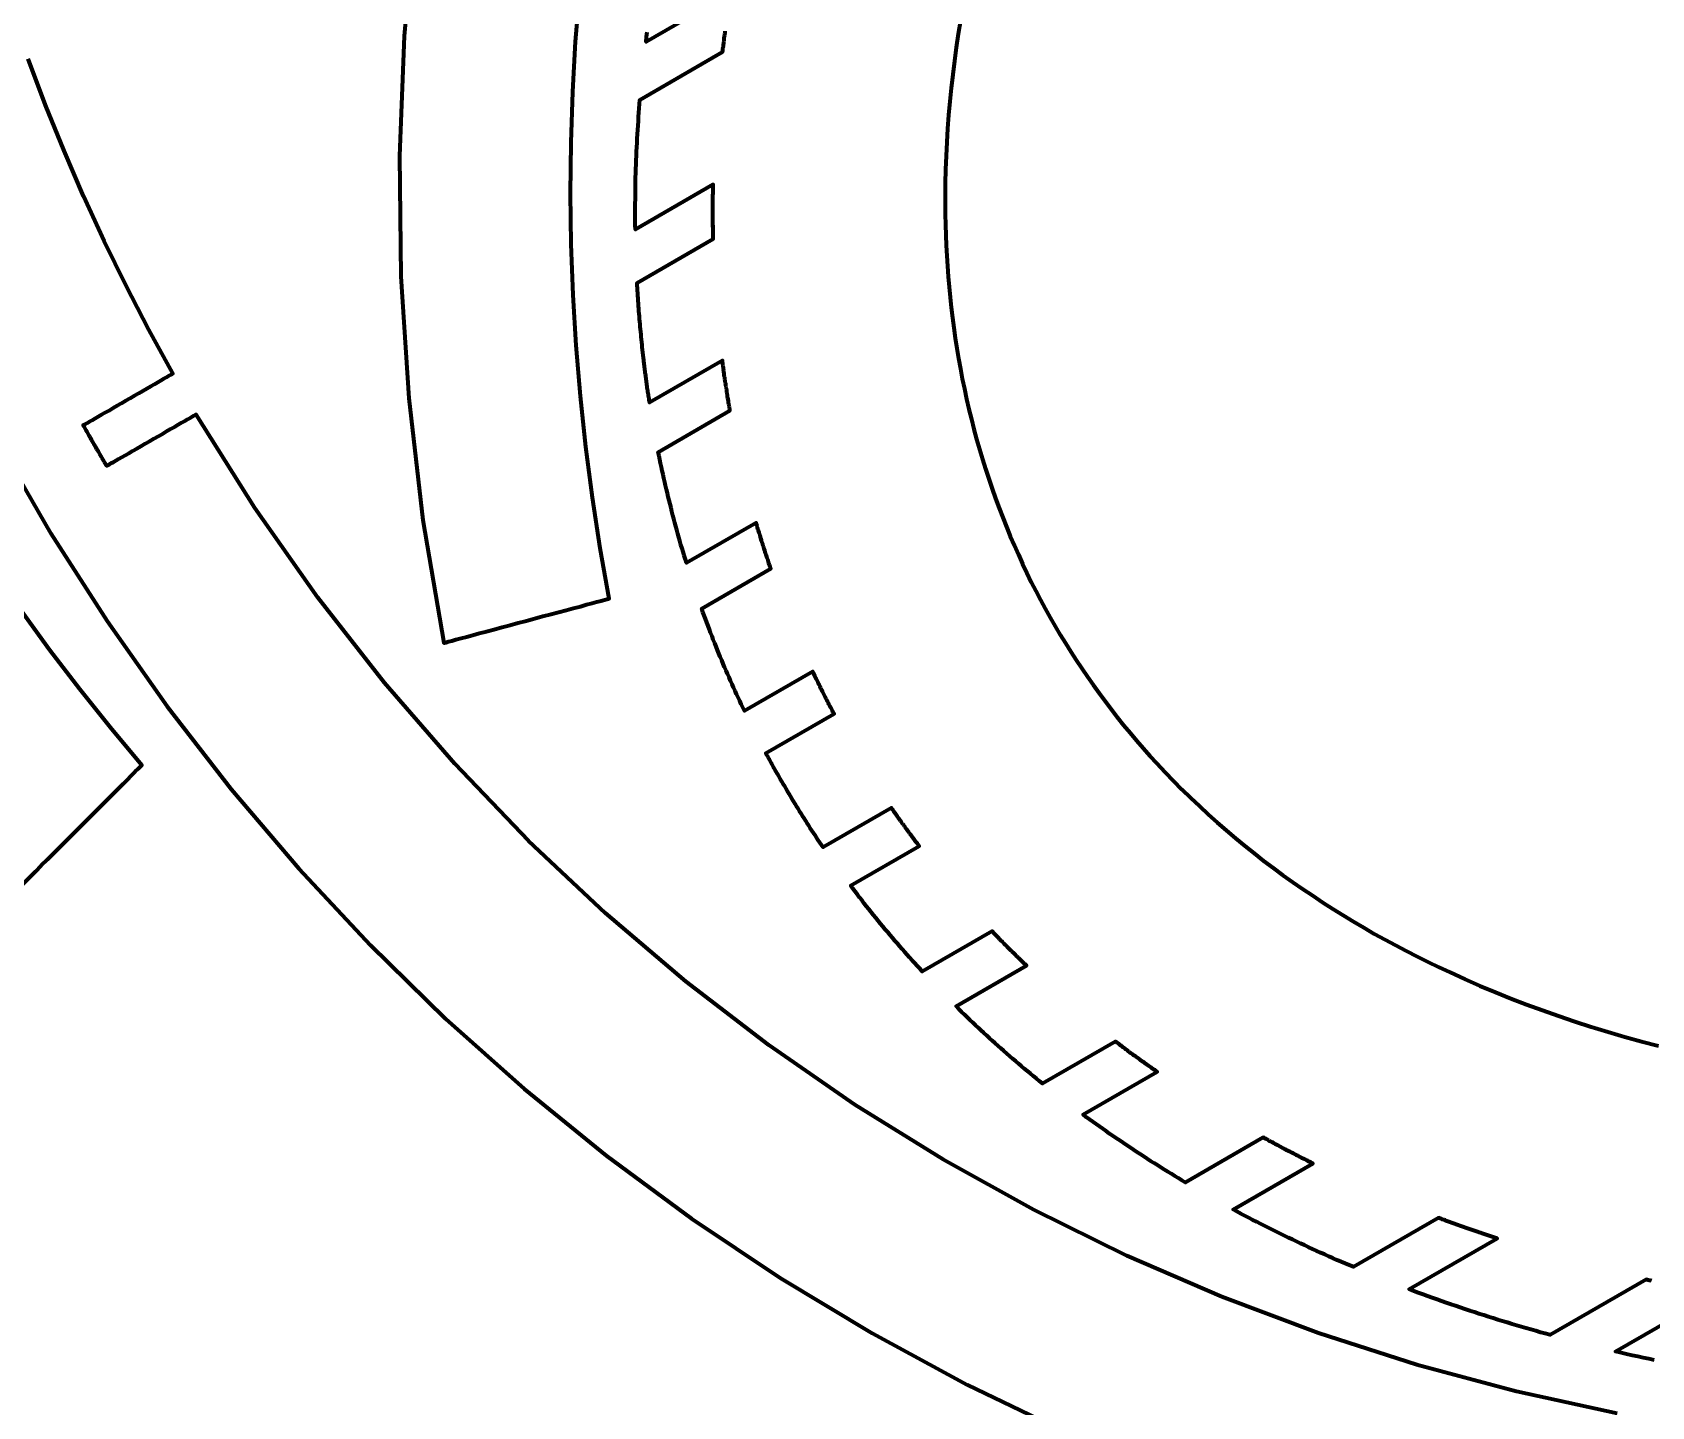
# Model space of a CAD drawing. Header units: millimetres. Extents: x 104 to 776, y 17 to 563.
# Drawn here: x 462.7 to 565.7, y 282.6 to 370 of the extents above; entities that cross this region are included whole.
import ezdxf

# ---------------------------------------------------------------- set-up
doc = ezdxf.new("R2010")
doc.units = ezdxf.units.MM
doc.header["$MEASUREMENT"] = 0

# ---------------------------------------------------------------- blocks, each defined once
blk = doc.blocks.new('block 11')
at = {"color": 7, "lineweight": 70}
blk.add_lwpolyline([(461.94, 315.65), (462.91, 316.61), (463.28, 316.99), (463.67, 317.38), (464.08, 317.79), (464.5, 318.21), (464.93, 318.64), (466.22, 319.93), (466.64, 320.34), (467.05, 320.75), (467.44, 321.15), (467.81, 321.52), (468.16, 321.87), (468.49, 322.19), (469.26, 322.97), (469.44, 323.14), (469.57, 323.28), (469.68, 323.39), (467.67, 325.78), (465.72, 328.22), (463.83, 330.7), (462, 333.22)], dxfattribs=at)
blk = doc.blocks.new('block 12')
at = {"color": 7, "lineweight": 70}
for points in [[(563.53, 282.15), (557.12, 283.54), (550.78, 285.24), (544.53, 287.26), (538.38, 289.57), (532.34, 292.18), (526.43, 295.09), (520.66, 298.29), (515.04, 301.78), (509.57, 305.56), (504.28, 309.62), (499.18, 313.96), (494.28, 318.57), (489.58, 323.46), (485.11, 328.62), (480.87, 334.05), (476.87, 339.74), (473.14, 345.69), (473.12, 345.68), (473.07, 345.65), (472.99, 345.61), (472.88, 345.54), (472.74, 345.46), (472.58, 345.37), (472.4, 345.27), (472.2, 345.15), (471.98, 345.02), (471.75, 344.89), (471.5, 344.75), (471.24, 344.6), (470.98, 344.44), (470.71, 344.29), (470.43, 344.13), (470.16, 343.97), (469.88, 343.81), (469.61, 343.66), (469.35, 343.5), (469.09, 343.36), (468.84, 343.21), (468.61, 343.08), (468.39, 342.95), (468.19, 342.84), (468.01, 342.73), (467.85, 342.64), (467.71, 342.56), (467.6, 342.5), (467.52, 342.45), (467.47, 342.42), (467.45, 342.41), (467.4, 342.49), (467.35, 342.58), (467.3, 342.66), (467.25, 342.74), (467.16, 342.91), (467.11, 342.99), (467.01, 343.16), (466.96, 343.24), (466.91, 343.33), (466.86, 343.41), (466.82, 343.49), (466.77, 343.58), (466.72, 343.66), (466.67, 343.75), (466.62, 343.83), (466.57, 343.91), (466.48, 344.08), (466.43, 344.17), (466.38, 344.25), (466.33, 344.33), (466.28, 344.42), (466.24, 344.5), (466.19, 344.59), (466.14, 344.67), (466.09, 344.75), (466.05, 344.84), (466, 344.92), (465.95, 345.01), (465.97, 345.02), (466.02, 345.05), (466.1, 345.09), (466.21, 345.16), (466.35, 345.24), (466.51, 345.33), (466.69, 345.43), (466.89, 345.55), (467.11, 345.68), (467.34, 345.81), (467.59, 345.95), (467.85, 346.1), (468.11, 346.26), (468.38, 346.41), (468.66, 346.57), (468.93, 346.73), (469.21, 346.89), (469.48, 347.04), (469.74, 347.2), (470, 347.34), (470.25, 347.49), (470.48, 347.62), (470.7, 347.75), (470.9, 347.86), (471.08, 347.97), (471.24, 348.06), (471.38, 348.14), (471.49, 348.21), (471.57, 348.25), (471.62, 348.28), (471.64, 348.29), (470.12, 351.07), (468.67, 353.88), (467.28, 356.71), (465.97, 359.57), (464.73, 362.46), (463.55, 365.37), (462.45, 368.31)], [(460.56, 343.86), (463.88, 338.12), (467.46, 332.54), (471.29, 327.11), (475.36, 321.86), (479.67, 316.8), (484.22, 311.93), (489, 307.25), (494, 302.79), (499.22, 298.55), (504.65, 294.54), (510.29, 290.76), (516.13, 287.24), (522.17, 283.97), (528.4, 280.97)]]:
    blk.add_lwpolyline(points, dxfattribs=at)
blk = doc.blocks.new('block 14')
at = {"color": 7, "lineweight": 70}
blk.add_lwpolyline([(487.05, 377.31), (486.36, 369.76), (486.06, 362.14), (486.15, 354.46), (486.65, 346.73), (487.56, 338.96), (488.88, 331.16), (488.92, 331.17), (489.02, 331.19), (489.18, 331.24), (489.4, 331.29), (489.66, 331.37), (489.98, 331.45), (490.34, 331.55), (490.73, 331.65), (491.16, 331.77), (491.61, 331.89), (492.09, 332.02), (492.59, 332.15), (493.1, 332.29), (493.62, 332.43), (494.15, 332.57), (494.67, 332.71), (495.19, 332.85), (495.71, 332.99), (496.2, 333.12), (496.68, 333.25), (497.14, 333.37), (497.57, 333.48), (497.96, 333.59), (498.32, 333.69), (498.63, 333.77), (498.9, 333.84), (499.12, 333.9), (499.28, 333.94), (499.38, 333.97), (499.41, 333.98), (498.84, 337.19), (498.34, 340.4), (497.92, 343.62), (497.57, 346.85), (497.3, 350.07), (497.11, 353.3), (496.99, 356.53), (496.95, 359.75), (496.98, 362.98), (497.09, 366.2), (497.27, 369.41), (497.53, 372.62)], dxfattribs=at)
blk = doc.blocks.new('block 18')
at = {"color": 7, "lineweight": 70}
for points in [[(565.89, 285.54), (565.54, 285.61), (565.19, 285.69), (564.84, 285.76), (564.49, 285.84), (564.13, 285.92), (563.78, 286), (563.43, 286.08), (569.8, 289.76)], [(565.72, 290.58), (565.65, 290.6), (565.58, 290.61), (565.51, 290.63), (565.37, 290.66), (559.27, 287.14), (558.96, 287.22), (558.66, 287.3), (558.36, 287.39), (558.05, 287.48), (557.75, 287.56), (557.45, 287.65), (557.15, 287.74), (556.85, 287.83), (556.55, 287.92), (556.24, 288.01), (555.94, 288.1), (555.64, 288.2), (555.34, 288.29), (555.04, 288.39), (554.74, 288.49), (554.45, 288.58), (554.15, 288.68), (553.85, 288.78), (553.55, 288.88), (553.25, 288.98), (552.96, 289.08), (552.66, 289.18), (552.36, 289.29), (552.07, 289.39), (551.77, 289.5), (551.47, 289.6), (551.18, 289.71), (550.88, 289.82), (550.59, 289.93), (550.29, 290.04), (555.89, 293.27), (555.83, 293.29), (555.76, 293.31), (555.7, 293.33), (555.58, 293.37), (555.51, 293.39), (555.45, 293.42), (555.39, 293.44), (555.26, 293.48), (555.2, 293.5), (555.08, 293.54), (554.95, 293.59), (554.89, 293.61), (554.83, 293.63), (554.76, 293.65), (554.7, 293.67), (554.64, 293.69), (554.58, 293.71), (554.51, 293.74), (554.45, 293.76), (554.33, 293.8), (554.26, 293.82), (554.2, 293.84), (554.14, 293.87), (554.08, 293.89), (554.01, 293.91), (553.95, 293.93), (553.89, 293.95), (553.83, 293.97), (553.77, 293.99), (553.65, 294.04), (553.59, 294.06), (553.53, 294.08), (553.41, 294.12), (553.35, 294.14), (553.29, 294.17), (553.18, 294.21), (553.12, 294.23), (553.06, 294.25), (553, 294.27), (552.94, 294.3), (552.88, 294.32), (552.82, 294.34), (552.76, 294.36), (552.7, 294.38), (552.64, 294.4), (552.58, 294.43), (552.52, 294.45), (552.46, 294.47), (552.4, 294.49), (552.34, 294.52), (552.28, 294.54), (552.22, 294.56), (552.16, 294.58), (546.75, 291.46), (546.49, 291.57), (546.23, 291.68), (545.97, 291.79), (545.71, 291.9), (545.45, 292.02), (545.19, 292.13), (544.93, 292.25), (544.67, 292.36), (544.41, 292.48), (544.16, 292.6), (543.9, 292.72), (543.64, 292.84), (543.39, 292.96), (543.13, 293.08), (542.88, 293.2), (542.62, 293.32), (542.37, 293.44), (542.11, 293.57), (541.86, 293.69), (541.6, 293.82), (541.35, 293.95), (541.1, 294.07), (540.85, 294.2), (540.6, 294.33), (540.34, 294.46), (540.09, 294.59), (539.84, 294.72), (539.59, 294.85), (539.34, 294.99), (539.1, 295.12), (544.17, 298.05), (544.11, 298.07), (544.06, 298.1), (543.95, 298.15), (543.9, 298.18), (543.85, 298.21), (543.79, 298.23), (543.74, 298.26), (543.69, 298.29), (543.63, 298.31), (543.58, 298.34), (543.53, 298.37), (543.47, 298.39), (543.37, 298.45), (543.32, 298.47), (543.26, 298.5), (543.21, 298.53), (543.1, 298.58), (543.05, 298.61), (543, 298.64), (542.89, 298.69), (542.84, 298.72), (542.79, 298.75), (542.68, 298.8), (542.63, 298.83), (542.58, 298.86), (542.52, 298.88), (542.47, 298.91), (542.42, 298.94), (542.37, 298.96), (542.27, 299.02), (542.22, 299.04), (542.17, 299.07), (542.12, 299.1), (542.07, 299.12), (542.02, 299.15), (541.97, 299.18), (541.92, 299.2), (541.82, 299.26), (541.77, 299.28), (541.72, 299.31), (541.62, 299.37), (541.57, 299.39), (541.52, 299.42), (541.47, 299.45), (541.42, 299.47), (541.37, 299.5), (541.32, 299.53), (541.27, 299.56), (541.22, 299.58), (541.17, 299.61), (541.12, 299.64), (541.07, 299.67), (541.01, 299.69), (536.07, 296.84), (535.84, 296.97), (535.62, 297.1), (535.4, 297.24), (535.18, 297.38), (534.95, 297.51), (534.73, 297.65), (534.51, 297.79), (534.29, 297.93), (534.07, 298.06), (533.85, 298.2), (533.63, 298.34), (533.41, 298.49), (533.19, 298.63), (532.97, 298.77), (532.76, 298.91), (532.54, 299.06), (532.32, 299.2), (532.1, 299.35), (531.89, 299.5), (531.67, 299.64), (531.46, 299.79), (531.24, 299.94), (531.03, 300.09), (530.82, 300.24), (530.6, 300.39), (530.39, 300.54), (530.18, 300.69), (529.97, 300.85), (529.76, 301), (529.55, 301.15), (534.26, 303.88), (534.21, 303.91), (534.13, 303.97), (534.08, 304), (533.99, 304.06), (533.94, 304.09), (533.9, 304.13), (533.86, 304.16), (533.77, 304.22), (533.72, 304.25), (533.68, 304.29), (533.63, 304.32), (533.54, 304.38), (533.5, 304.41), (533.41, 304.48), (533.36, 304.51), (533.28, 304.57), (533.23, 304.6), (533.14, 304.67), (533.1, 304.7), (532.96, 304.8), (532.92, 304.83), (532.88, 304.86), (532.83, 304.89), (532.79, 304.92), (532.7, 304.99), (532.62, 305.05), (532.53, 305.11), (532.49, 305.14), (532.45, 305.17), (532.41, 305.21), (532.37, 305.24), (532.32, 305.27), (532.28, 305.3), (532.24, 305.33), (532.2, 305.36), (532.15, 305.39), (532.11, 305.43), (532.03, 305.49), (531.99, 305.52), (531.94, 305.55), (531.9, 305.59), (531.82, 305.65), (531.73, 305.71), (531.65, 305.78), (531.61, 305.81), (526.98, 303.14), (526.78, 303.29), (526.59, 303.44), (526.4, 303.6), (526.21, 303.76), (526.02, 303.92), (525.83, 304.07), (525.64, 304.23), (525.46, 304.39), (525.27, 304.55), (525.08, 304.71), (524.89, 304.87), (524.71, 305.04), (524.52, 305.2), (524.34, 305.36), (524.16, 305.52), (523.97, 305.69), (523.79, 305.85), (523.61, 306.02), (523.43, 306.18), (523.25, 306.35), (523.07, 306.51), (522.89, 306.68), (522.71, 306.85), (522.53, 307.02), (522.35, 307.19), (522.18, 307.36), (522, 307.53), (521.82, 307.7), (521.65, 307.87), (521.47, 308.04), (525.96, 310.63), (525.88, 310.7), (525.84, 310.74), (525.81, 310.77), (525.77, 310.81), (525.73, 310.84), (525.66, 310.92), (525.62, 310.95), (525.58, 310.99), (525.51, 311.06), (525.47, 311.1), (525.43, 311.13), (525.4, 311.17), (525.36, 311.2), (525.32, 311.24), (525.28, 311.28), (525.25, 311.31), (525.17, 311.39), (525.1, 311.46), (525.06, 311.49), (525.03, 311.53), (524.99, 311.57), (524.95, 311.6), (524.88, 311.68), (524.84, 311.71), (524.8, 311.75), (524.77, 311.79), (524.73, 311.82), (524.7, 311.86), (524.66, 311.89), (524.63, 311.93), (524.59, 311.96), (524.56, 312), (524.52, 312.04), (524.49, 312.07), (524.45, 312.11), (524.42, 312.14), (524.38, 312.18), (524.35, 312.21), (524.31, 312.25), (524.28, 312.28), (524.24, 312.32), (524.17, 312.39), (524.14, 312.43), (524.1, 312.46), (524.07, 312.5), (524.03, 312.54), (524, 312.57), (523.96, 312.61), (523.93, 312.64), (523.89, 312.68), (523.86, 312.71), (523.83, 312.75), (523.76, 312.82), (519.32, 310.26), (519.16, 310.44), (519, 310.61), (518.84, 310.79), (518.68, 310.96), (518.52, 311.14), (518.37, 311.31), (518.21, 311.49), (518.05, 311.67), (517.9, 311.85), (517.74, 312.03), (517.58, 312.21), (517.43, 312.39), (517.28, 312.57), (517.13, 312.75), (516.97, 312.93), (516.82, 313.11), (516.67, 313.29), (516.52, 313.48), (516.37, 313.66), (516.22, 313.84), (516.07, 314.03), (515.93, 314.21), (515.78, 314.4), (515.63, 314.59), (515.49, 314.77), (515.34, 314.96), (515.2, 315.15), (515.05, 315.34), (514.91, 315.53), (514.77, 315.72), (519.13, 318.23), (519.07, 318.31), (519.04, 318.35), (519.01, 318.39), (518.98, 318.43), (518.91, 318.51), (518.85, 318.59), (518.82, 318.63), (518.76, 318.71), (518.7, 318.79), (518.64, 318.88), (518.61, 318.92), (518.58, 318.96), (518.55, 319), (518.52, 319.04), (518.49, 319.08), (518.46, 319.12), (518.43, 319.16), (518.4, 319.2), (518.34, 319.28), (518.32, 319.32), (518.28, 319.36), (518.26, 319.4), (518.23, 319.44), (518.2, 319.48), (518.14, 319.56), (518.11, 319.6), (518.08, 319.64), (518.05, 319.68), (518.03, 319.72), (518, 319.76), (517.97, 319.8), (517.94, 319.84), (517.88, 319.92), (517.86, 319.96), (517.8, 320.04), (517.77, 320.08), (517.74, 320.12), (517.69, 320.2), (517.66, 320.24), (517.6, 320.32), (517.58, 320.35), (517.52, 320.44), (517.49, 320.47), (517.47, 320.51), (517.41, 320.59), (517.38, 320.63), (517.36, 320.67), (513.01, 318.17), (512.91, 318.32), (512.81, 318.47), (512.71, 318.62), (512.6, 318.77), (512.5, 318.93), (512.4, 319.08), (512.3, 319.23), (512.2, 319.38), (512.1, 319.54), (512, 319.69), (511.91, 319.84), (511.81, 320), (511.71, 320.15), (511.61, 320.31), (511.51, 320.46), (511.42, 320.62), (511.32, 320.78), (511.23, 320.93), (511.13, 321.09), (511.03, 321.25), (510.94, 321.4), (510.85, 321.56), (510.75, 321.72), (510.66, 321.88), (510.57, 322.04), (510.47, 322.19), (510.38, 322.35), (510.29, 322.51), (510.2, 322.67), (510.11, 322.83), (510.01, 323), (509.99, 323.04), (509.95, 323.11), (509.9, 323.19), (509.86, 323.26), (509.84, 323.3), (509.82, 323.34), (509.78, 323.42), (509.76, 323.46), (509.73, 323.49), (509.69, 323.57), (509.65, 323.65), (509.63, 323.69), (509.61, 323.73), (509.59, 323.76), (509.57, 323.8), (509.54, 323.84), (509.52, 323.88), (509.5, 323.92), (509.48, 323.96), (509.44, 324.04), (509.4, 324.11), (509.38, 324.15), (513.71, 326.65), (513.66, 326.74), (513.64, 326.78), (513.62, 326.83), (513.59, 326.87), (513.57, 326.92), (513.54, 326.96), (513.52, 327.01), (513.5, 327.05), (513.45, 327.14), (513.43, 327.18), (513.38, 327.27), (513.36, 327.32), (513.34, 327.36), (513.31, 327.4), (513.29, 327.45), (513.24, 327.54), (513.22, 327.58), (513.18, 327.67), (513.15, 327.72), (513.11, 327.81), (513.08, 327.85), (513.04, 327.94), (513.02, 327.98), (512.99, 328.03), (512.97, 328.07), (512.95, 328.12), (512.93, 328.16), (512.91, 328.2), (512.88, 328.24), (512.84, 328.33), (512.82, 328.38), (512.78, 328.46), (512.76, 328.51), (512.71, 328.59), (512.69, 328.64), (512.67, 328.68), (512.65, 328.72), (512.63, 328.77), (512.61, 328.81), (512.59, 328.85), (512.57, 328.9), (512.54, 328.94), (512.5, 329.03), (512.48, 329.07), (512.44, 329.16), (512.42, 329.2), (512.4, 329.25), (512.38, 329.29), (512.36, 329.33), (508.01, 326.83), (507.91, 327.04), (507.81, 327.25), (507.71, 327.47), (507.61, 327.68), (507.51, 327.89), (507.41, 328.11), (507.32, 328.32), (507.22, 328.54), (507.12, 328.75), (507.03, 328.97), (506.93, 329.19), (506.84, 329.4), (506.75, 329.62), (506.66, 329.83), (506.57, 330.05), (506.47, 330.27), (506.38, 330.49), (506.3, 330.7), (506.21, 330.92), (506.12, 331.14), (506.03, 331.36), (505.95, 331.58), (505.86, 331.8), (505.78, 332.02), (505.7, 332.24), (505.61, 332.46), (505.53, 332.68), (505.45, 332.9), (505.37, 333.12), (505.29, 333.34), (509.69, 335.88), (509.65, 335.97), (509.64, 336.02), (509.62, 336.07), (509.6, 336.12), (509.59, 336.17), (509.57, 336.22), (509.54, 336.31), (509.52, 336.36), (509.51, 336.41), (509.49, 336.46), (509.47, 336.51), (509.46, 336.55), (509.44, 336.6), (509.43, 336.65), (509.41, 336.7), (509.39, 336.75), (509.38, 336.8), (509.36, 336.85), (509.33, 336.94), (509.31, 336.99), (509.3, 337.04), (509.27, 337.14), (509.25, 337.19), (509.24, 337.24), (509.21, 337.33), (509.19, 337.38), (509.18, 337.43), (509.16, 337.48), (509.14, 337.52), (509.13, 337.57), (509.1, 337.66), (509.09, 337.71), (509.07, 337.76), (509.06, 337.81), (509.04, 337.85), (509.03, 337.9), (509, 338), (508.97, 338.09), (508.95, 338.14), (508.94, 338.19), (508.91, 338.28), (508.9, 338.33), (508.87, 338.42), (508.85, 338.47), (508.84, 338.52), (508.83, 338.57), (508.81, 338.61), (508.78, 338.71), (508.77, 338.76), (508.76, 338.8), (504.32, 336.24), (504.25, 336.47), (504.18, 336.71), (504.11, 336.94), (504.04, 337.17), (503.97, 337.4), (503.91, 337.64), (503.84, 337.87), (503.77, 338.1), (503.71, 338.34), (503.65, 338.57), (503.58, 338.8), (503.52, 339.04), (503.46, 339.27), (503.4, 339.51), (503.34, 339.74), (503.28, 339.98), (503.22, 340.21), (503.16, 340.45), (503.11, 340.68), (503.05, 340.92), (502.99, 341.16), (502.94, 341.39), (502.89, 341.63), (502.83, 341.87), (502.78, 342.1), (502.73, 342.34), (502.68, 342.58), (502.63, 342.82), (502.58, 343.05), (502.53, 343.29), (507.09, 345.93), (507.08, 346.03), (507.07, 346.09), (507.06, 346.14), (507.05, 346.19), (507.04, 346.24), (507.03, 346.3), (507.02, 346.35), (507, 346.45), (506.99, 346.51), (506.99, 346.56), (506.98, 346.61), (506.97, 346.67), (506.96, 346.72), (506.94, 346.82), (506.93, 346.88), (506.93, 346.93), (506.92, 346.98), (506.91, 347.04), (506.9, 347.09), (506.89, 347.14), (506.88, 347.25), (506.87, 347.3), (506.86, 347.35), (506.85, 347.41), (506.84, 347.46), (506.83, 347.51), (506.83, 347.57), (506.82, 347.62), (506.81, 347.67), (506.8, 347.72), (506.79, 347.77), (506.79, 347.82), (506.78, 347.87), (506.77, 347.93), (506.76, 347.98), (506.76, 348.03), (506.75, 348.08), (506.73, 348.18), (506.72, 348.29), (506.7, 348.39), (506.7, 348.44), (506.69, 348.49), (506.68, 348.54), (506.68, 348.59), (506.67, 348.65), (506.66, 348.75), (506.65, 348.8), (506.64, 348.85), (506.63, 348.95), (506.62, 349.01), (506.61, 349.06), (506.61, 349.11), (501.98, 346.44), (501.96, 346.52), (501.95, 346.61), (501.94, 346.7), (501.92, 346.78), (501.91, 346.87), (501.9, 346.96), (501.88, 347.04), (501.87, 347.13), (501.86, 347.22), (501.85, 347.3), (501.83, 347.39), (501.82, 347.48), (501.81, 347.57), (501.8, 347.65), (501.78, 347.74), (501.77, 347.83), (501.76, 347.91), (501.75, 348), (501.74, 348.09), (501.73, 348.18), (501.72, 348.26), (501.7, 348.35), (501.69, 348.44), (501.68, 348.53), (501.67, 348.61), (501.66, 348.7), (501.65, 348.79), (501.64, 348.88), (501.63, 348.96), (501.62, 349.05), (501.61, 349.14), (501.59, 349.3), (501.57, 349.47), (501.55, 349.63), (501.53, 349.8), (501.51, 349.96), (501.5, 350.12), (501.48, 350.29), (501.46, 350.45), (501.45, 350.62), (501.43, 350.78), (501.41, 350.94), (501.4, 351.11), (501.38, 351.27), (501.37, 351.44), (501.35, 351.6), (501.34, 351.76), (501.33, 351.93), (501.31, 352.09), (501.3, 352.25), (501.29, 352.42), (501.28, 352.58), (501.26, 352.75), (501.25, 352.91), (501.24, 353.08), (501.23, 353.24), (501.22, 353.4), (501.21, 353.57), (501.2, 353.73), (501.19, 353.9), (501.18, 354.06), (506.02, 356.85), (506.02, 356.91), (506.02, 356.97), (506.02, 357.03), (506.01, 357.14), (506.01, 357.2), (506.01, 357.31), (506.01, 357.43), (506.01, 357.49), (506.01, 357.54), (506.01, 357.66), (506, 357.72), (506, 357.77), (506, 357.83), (506, 357.95), (506, 358), (506, 358.06), (506, 358.12), (506, 358.23), (506, 358.29), (506, 358.35), (506, 358.41), (506, 358.46), (506, 358.52), (506, 358.58), (506, 358.64), (506, 358.69), (506, 358.8), (506, 358.86), (506, 358.92), (506, 358.97), (506, 359.03), (506, 359.14), (506, 359.2), (506, 359.25), (506, 359.31), (506, 359.36), (506, 359.42), (506, 359.48), (506, 359.59), (506, 359.64), (506.01, 359.75), (506.01, 359.81), (506.01, 359.87), (506.01, 359.98), (506.01, 360.04), (506.01, 360.09), (506.01, 360.2), (506.01, 360.26), (506.01, 360.31), (501.07, 357.46), (501.06, 357.73), (501.06, 358.01), (501.06, 358.29), (501.06, 358.56), (501.06, 358.84), (501.06, 359.11), (501.07, 359.39), (501.07, 359.66), (501.07, 359.94), (501.08, 360.21), (501.08, 360.49), (501.09, 360.76), (501.1, 361.04), (501.11, 361.31), (501.12, 361.59), (501.13, 361.86), (501.14, 362.14), (501.15, 362.41), (501.16, 362.69), (501.18, 362.96), (501.19, 363.24), (501.21, 363.51), (501.23, 363.79), (501.24, 364.06), (501.26, 364.34), (501.28, 364.61), (501.3, 364.89), (501.32, 365.16), (501.34, 365.44), (501.36, 365.71), (506.62, 368.75), (506.63, 368.81), (506.64, 368.87), (506.64, 368.94), (506.65, 369), (506.66, 369.06), (506.67, 369.12), (506.68, 369.19), (506.69, 369.31), (506.7, 369.38), (506.71, 369.44), (506.72, 369.5), (506.73, 369.63), (506.75, 369.75), (506.76, 369.82), (506.77, 369.88), (506.78, 369.94), (506.79, 370.07)], [(507.16, 372.53), (501.75, 369.4), (501.78, 369.7), (501.82, 370)], [(521.75, 370.75), (521.61, 369.89), (521.48, 369.04), (521.37, 368.18), (521.26, 367.32), (521.16, 366.45), (521.08, 365.59), (521, 364.73), (520.93, 363.87), (520.88, 363), (520.84, 362.14), (520.81, 361.27), (520.79, 360.41), (520.78, 359.74), (520.78, 359.08), (520.78, 358.42), (520.8, 357.76), (520.82, 357.1), (520.85, 356.44), (520.88, 355.78), (520.92, 355.12), (520.97, 354.46), (521.03, 353.81), (521.09, 353.15), (521.16, 352.5), (521.24, 351.84), (521.33, 351.19), (521.42, 350.54), (521.52, 349.89), (521.63, 349.24), (521.75, 348.6), (521.87, 347.95), (522, 347.31), (522.14, 346.67), (522.29, 346.03), (522.45, 345.39), (522.61, 344.75), (522.78, 344.11), (522.96, 343.48), (523.15, 342.85), (523.35, 342.22), (523.55, 341.59), (523.76, 340.96), (523.98, 340.34), (524.21, 339.73), (524.44, 339.13), (524.68, 338.54), (524.92, 337.94), (525.18, 337.35), (525.44, 336.77), (525.7, 336.18), (525.98, 335.61), (526.26, 335.03), (526.55, 334.46), (526.84, 333.9), (527.15, 333.34), (527.46, 332.78), (527.78, 332.23), (528.1, 331.68), (528.43, 331.13), (528.77, 330.59), (529.12, 330.06), (529.47, 329.53), (529.83, 329), (530.19, 328.48), (530.57, 327.96), (530.95, 327.45), (531.34, 326.94), (531.73, 326.43), (532.13, 325.93), (532.54, 325.44), (532.95, 324.94), (533.38, 324.46), (533.8, 323.98), (534.24, 323.5), (534.77, 322.94), (535.3, 322.38), (535.84, 321.84), (536.39, 321.3), (536.95, 320.77), (537.51, 320.25), (538.08, 319.74), (538.66, 319.24), (539.25, 318.74), (539.84, 318.25), (540.44, 317.78), (541.04, 317.3), (541.65, 316.84), (542.27, 316.39), (542.89, 315.94), (543.52, 315.51), (544.16, 315.08), (544.8, 314.65), (545.44, 314.24), (546.09, 313.84), (546.75, 313.44), (547.41, 313.05), (548.08, 312.66), (548.75, 312.29), (549.43, 311.92), (550.11, 311.56), (550.8, 311.21), (551.49, 310.87), (552.18, 310.53), (552.88, 310.21), (553.84, 309.77), (554.8, 309.35), (555.78, 308.94), (556.77, 308.54), (557.77, 308.16), (558.78, 307.79), (559.8, 307.43), (560.83, 307.08), (561.88, 306.74), (562.93, 306.42), (563.99, 306.11), (565.07, 305.81), (566.15, 305.52)]]:
    blk.add_lwpolyline(points, dxfattribs=at)
blk = doc.blocks.new('block 19')
at = {"color": 7, "lineweight": 70}
for points in [[(565.89, 285.54), (565.54, 285.61), (565.19, 285.68), (564.84, 285.76), (564.49, 285.84), (564.13, 285.92), (563.78, 286), (563.43, 286.08), (569.8, 289.76)], [(565.72, 290.58), (565.65, 290.6), (565.58, 290.61), (565.51, 290.63), (565.37, 290.66), (559.27, 287.14), (558.96, 287.22), (558.66, 287.3), (558.36, 287.39), (558.05, 287.48), (557.75, 287.56), (557.45, 287.65), (557.15, 287.74), (556.85, 287.83), (556.54, 287.92), (556.24, 288.01), (555.94, 288.1), (555.64, 288.2), (555.34, 288.29), (555.04, 288.39), (554.74, 288.49), (554.45, 288.58), (554.15, 288.68), (553.85, 288.78), (553.55, 288.88), (553.25, 288.98), (552.96, 289.08), (552.66, 289.18), (552.36, 289.29), (552.07, 289.39), (551.77, 289.5), (551.47, 289.6), (551.18, 289.71), (550.88, 289.82), (550.59, 289.93), (550.29, 290.04), (555.89, 293.27), (555.83, 293.29), (555.76, 293.31), (555.7, 293.33), (555.58, 293.37), (555.51, 293.39), (555.45, 293.42), (555.39, 293.44), (555.26, 293.48), (555.2, 293.5), (555.08, 293.54), (554.95, 293.59), (554.89, 293.61), (554.83, 293.63), (554.76, 293.65), (554.7, 293.67), (554.64, 293.69), (554.58, 293.71), (554.51, 293.74), (554.45, 293.76), (554.33, 293.8), (554.26, 293.82), (554.2, 293.84), (554.14, 293.87), (554.08, 293.89), (554.01, 293.91), (553.95, 293.93), (553.89, 293.95), (553.83, 293.97), (553.77, 293.99), (553.65, 294.04), (553.59, 294.06), (553.53, 294.08), (553.41, 294.12), (553.35, 294.14), (553.29, 294.17), (553.18, 294.21), (553.12, 294.23), (553.06, 294.25), (553, 294.27), (552.94, 294.3), (552.88, 294.32), (552.82, 294.34), (552.76, 294.36), (552.7, 294.38), (552.64, 294.4), (552.58, 294.43), (552.52, 294.45), (552.46, 294.47), (552.4, 294.49), (552.34, 294.52), (552.28, 294.54), (552.22, 294.56), (552.16, 294.58), (546.75, 291.46), (546.49, 291.57), (546.23, 291.68), (545.97, 291.79), (545.71, 291.9), (545.45, 292.02), (545.19, 292.13), (544.93, 292.25), (544.67, 292.36), (544.41, 292.48), (544.16, 292.6), (543.9, 292.72), (543.64, 292.84), (543.39, 292.96), (543.13, 293.08), (542.88, 293.2), (542.62, 293.32), (542.37, 293.44), (542.11, 293.57), (541.86, 293.69), (541.6, 293.82), (541.35, 293.95), (541.1, 294.07), (540.85, 294.2), (540.6, 294.33), (540.34, 294.46), (540.09, 294.59), (539.84, 294.72), (539.59, 294.85), (539.34, 294.99), (539.1, 295.12), (544.17, 298.05), (544.11, 298.07), (544.06, 298.1), (543.95, 298.15), (543.9, 298.18), (543.85, 298.21), (543.79, 298.23), (543.74, 298.26), (543.69, 298.29), (543.63, 298.31), (543.58, 298.34), (543.53, 298.37), (543.47, 298.39), (543.37, 298.45), (543.32, 298.47), (543.26, 298.5), (543.21, 298.53), (543.1, 298.58), (543.05, 298.61), (543, 298.64), (542.89, 298.69), (542.84, 298.72), (542.79, 298.75), (542.68, 298.8), (542.63, 298.83), (542.58, 298.86), (542.52, 298.88), (542.47, 298.91), (542.42, 298.94), (542.37, 298.96), (542.27, 299.02), (542.22, 299.04), (542.17, 299.07), (542.12, 299.1), (542.07, 299.12), (542.02, 299.15), (541.97, 299.18), (541.92, 299.2), (541.82, 299.26), (541.77, 299.28), (541.72, 299.31), (541.62, 299.36), (541.57, 299.39), (541.52, 299.42), (541.47, 299.45), (541.42, 299.47), (541.37, 299.5), (541.32, 299.53), (541.27, 299.56), (541.22, 299.58), (541.16, 299.61), (541.11, 299.64), (541.06, 299.67), (541.01, 299.69), (536.07, 296.84), (535.84, 296.97), (535.62, 297.1), (535.4, 297.24), (535.18, 297.38), (534.95, 297.51), (534.73, 297.65), (534.51, 297.79), (534.29, 297.93), (534.07, 298.06), (533.85, 298.2), (533.63, 298.34), (533.41, 298.49), (533.19, 298.63), (532.97, 298.77), (532.76, 298.91), (532.54, 299.06), (532.32, 299.2), (532.1, 299.35), (531.89, 299.5), (531.67, 299.64), (531.46, 299.79), (531.24, 299.94), (531.03, 300.09), (530.82, 300.24), (530.6, 300.39), (530.39, 300.54), (530.18, 300.69), (529.97, 300.85), (529.76, 301), (529.55, 301.15), (534.26, 303.88), (534.21, 303.91), (534.13, 303.97), (534.08, 304), (533.99, 304.06), (533.94, 304.09), (533.9, 304.13), (533.86, 304.16), (533.77, 304.22), (533.72, 304.25), (533.68, 304.29), (533.63, 304.32), (533.54, 304.38), (533.5, 304.41), (533.41, 304.48), (533.36, 304.51), (533.27, 304.57), (533.23, 304.6), (533.14, 304.67), (533.1, 304.7), (532.96, 304.8), (532.92, 304.83), (532.88, 304.86), (532.83, 304.89), (532.79, 304.92), (532.7, 304.99), (532.62, 305.05), (532.53, 305.11), (532.49, 305.14), (532.45, 305.17), (532.41, 305.21), (532.37, 305.24), (532.32, 305.27), (532.28, 305.3), (532.24, 305.33), (532.2, 305.36), (532.15, 305.39), (532.11, 305.43), (532.03, 305.49), (531.98, 305.52), (531.94, 305.55), (531.9, 305.59), (531.82, 305.65), (531.73, 305.71), (531.65, 305.78), (531.61, 305.81), (526.98, 303.13), (526.78, 303.29), (526.59, 303.44), (526.4, 303.6), (526.21, 303.76), (526.02, 303.92), (525.83, 304.07), (525.64, 304.23), (525.46, 304.39), (525.27, 304.55), (525.08, 304.71), (524.89, 304.87), (524.71, 305.04), (524.52, 305.2), (524.34, 305.36), (524.16, 305.52), (523.97, 305.69), (523.79, 305.85), (523.61, 306.02), (523.43, 306.18), (523.25, 306.35), (523.07, 306.51), (522.89, 306.68), (522.71, 306.85), (522.53, 307.02), (522.35, 307.19), (522.18, 307.36), (522, 307.53), (521.82, 307.7), (521.65, 307.87), (521.47, 308.04), (525.96, 310.63), (525.88, 310.7), (525.84, 310.74), (525.81, 310.77), (525.77, 310.81), (525.73, 310.84), (525.66, 310.92), (525.62, 310.95), (525.58, 310.99), (525.51, 311.06), (525.47, 311.1), (525.43, 311.13), (525.4, 311.17), (525.36, 311.2), (525.32, 311.24), (525.28, 311.28), (525.25, 311.31), (525.17, 311.39), (525.1, 311.46), (525.06, 311.49), (525.03, 311.53), (524.99, 311.57), (524.95, 311.6), (524.88, 311.68), (524.84, 311.71), (524.8, 311.75), (524.77, 311.79), (524.73, 311.82), (524.7, 311.86), (524.66, 311.89), (524.63, 311.93), (524.59, 311.96), (524.56, 312), (524.52, 312.04), (524.49, 312.07), (524.45, 312.11), (524.42, 312.14), (524.38, 312.18), (524.35, 312.21), (524.31, 312.25), (524.28, 312.28), (524.24, 312.32), (524.17, 312.39), (524.14, 312.43), (524.1, 312.46), (524.07, 312.5), (524.03, 312.54), (524, 312.57), (523.96, 312.61), (523.93, 312.64), (523.89, 312.68), (523.86, 312.71), (523.83, 312.75), (523.76, 312.82), (519.32, 310.26), (519.16, 310.44), (519, 310.61), (518.84, 310.79), (518.68, 310.96), (518.52, 311.14), (518.37, 311.31), (518.21, 311.49), (518.05, 311.67), (517.89, 311.85), (517.74, 312.03), (517.58, 312.21), (517.43, 312.39), (517.28, 312.57), (517.13, 312.75), (516.97, 312.93), (516.82, 313.11), (516.67, 313.29), (516.52, 313.48), (516.37, 313.66), (516.22, 313.84), (516.07, 314.03), (515.93, 314.21), (515.78, 314.4), (515.63, 314.59), (515.49, 314.77), (515.34, 314.96), (515.2, 315.15), (515.05, 315.34), (514.91, 315.53), (514.77, 315.72), (519.13, 318.23), (519.07, 318.31), (519.04, 318.35), (519.01, 318.39), (518.98, 318.43), (518.91, 318.51), (518.85, 318.59), (518.82, 318.63), (518.76, 318.71), (518.7, 318.79), (518.64, 318.88), (518.61, 318.92), (518.58, 318.96), (518.55, 319), (518.52, 319.04), (518.49, 319.08), (518.46, 319.12), (518.43, 319.16), (518.4, 319.2), (518.34, 319.28), (518.32, 319.32), (518.28, 319.36), (518.26, 319.4), (518.23, 319.44), (518.2, 319.48), (518.14, 319.56), (518.11, 319.6), (518.08, 319.64), (518.05, 319.68), (518.03, 319.72), (518, 319.76), (517.97, 319.8), (517.94, 319.84), (517.88, 319.92), (517.86, 319.96), (517.8, 320.04), (517.77, 320.08), (517.74, 320.12), (517.69, 320.2), (517.66, 320.24), (517.6, 320.31), (517.58, 320.35), (517.52, 320.43), (517.49, 320.47), (517.47, 320.51), (517.41, 320.59), (517.38, 320.63), (517.36, 320.67), (513.01, 318.17), (512.91, 318.32), (512.81, 318.47), (512.71, 318.62), (512.6, 318.77), (512.5, 318.93), (512.4, 319.08), (512.3, 319.23), (512.2, 319.38), (512.1, 319.54), (512, 319.69), (511.91, 319.84), (511.81, 320), (511.71, 320.15), (511.61, 320.31), (511.51, 320.46), (511.42, 320.62), (511.32, 320.78), (511.23, 320.93), (511.13, 321.09), (511.03, 321.25), (510.94, 321.4), (510.85, 321.56), (510.75, 321.72), (510.66, 321.88), (510.57, 322.04), (510.47, 322.19), (510.38, 322.35), (510.29, 322.51), (510.2, 322.67), (510.11, 322.83), (510.01, 323), (509.99, 323.04), (509.95, 323.11), (509.9, 323.19), (509.86, 323.26), (509.84, 323.3), (509.82, 323.34), (509.78, 323.42), (509.76, 323.46), (509.73, 323.49), (509.69, 323.57), (509.65, 323.65), (509.63, 323.69), (509.61, 323.73), (509.59, 323.76), (509.57, 323.8), (509.54, 323.84), (509.52, 323.88), (509.5, 323.92), (509.48, 323.96), (509.44, 324.04), (509.4, 324.11), (509.38, 324.15), (513.71, 326.65), (513.66, 326.74), (513.64, 326.78), (513.62, 326.83), (513.59, 326.87), (513.57, 326.92), (513.54, 326.96), (513.52, 327.01), (513.5, 327.05), (513.45, 327.14), (513.43, 327.18), (513.38, 327.27), (513.36, 327.32), (513.33, 327.36), (513.31, 327.4), (513.29, 327.45), (513.24, 327.54), (513.22, 327.58), (513.18, 327.67), (513.15, 327.72), (513.11, 327.81), (513.08, 327.85), (513.04, 327.94), (513.02, 327.98), (512.99, 328.03), (512.97, 328.07), (512.95, 328.12), (512.93, 328.16), (512.91, 328.2), (512.88, 328.24), (512.84, 328.33), (512.82, 328.38), (512.78, 328.46), (512.76, 328.51), (512.71, 328.59), (512.69, 328.64), (512.67, 328.68), (512.65, 328.72), (512.63, 328.77), (512.61, 328.81), (512.59, 328.85), (512.56, 328.9), (512.54, 328.94), (512.5, 329.03), (512.48, 329.07), (512.44, 329.16), (512.42, 329.2), (512.4, 329.25), (512.38, 329.29), (512.36, 329.33), (508.01, 326.83), (507.91, 327.04), (507.81, 327.25), (507.71, 327.47), (507.61, 327.68), (507.51, 327.89), (507.41, 328.11), (507.32, 328.32), (507.22, 328.54), (507.12, 328.75), (507.03, 328.97), (506.93, 329.19), (506.84, 329.4), (506.75, 329.62), (506.66, 329.83), (506.57, 330.05), (506.47, 330.27), (506.38, 330.49), (506.3, 330.7), (506.21, 330.92), (506.12, 331.14), (506.03, 331.36), (505.95, 331.58), (505.86, 331.8), (505.78, 332.02), (505.7, 332.24), (505.61, 332.46), (505.53, 332.68), (505.45, 332.9), (505.37, 333.12), (505.29, 333.34), (509.69, 335.88), (509.65, 335.97), (509.64, 336.02), (509.62, 336.07), (509.6, 336.12), (509.59, 336.17), (509.57, 336.22), (509.54, 336.31), (509.52, 336.36), (509.51, 336.41), (509.49, 336.46), (509.47, 336.51), (509.46, 336.55), (509.44, 336.6), (509.43, 336.65), (509.41, 336.7), (509.39, 336.75), (509.38, 336.8), (509.36, 336.85), (509.33, 336.94), (509.31, 336.99), (509.3, 337.04), (509.27, 337.14), (509.25, 337.19), (509.24, 337.24), (509.21, 337.33), (509.19, 337.38), (509.18, 337.43), (509.16, 337.48), (509.14, 337.52), (509.13, 337.57), (509.1, 337.66), (509.08, 337.71), (509.07, 337.76), (509.06, 337.81), (509.04, 337.85), (509.03, 337.9), (509, 338), (508.97, 338.09), (508.95, 338.14), (508.94, 338.19), (508.91, 338.28), (508.9, 338.33), (508.87, 338.42), (508.85, 338.47), (508.84, 338.52), (508.83, 338.57), (508.81, 338.61), (508.78, 338.71), (508.77, 338.76), (508.76, 338.8), (504.32, 336.24), (504.25, 336.47), (504.18, 336.71), (504.11, 336.94), (504.04, 337.17), (503.97, 337.4), (503.91, 337.64), (503.84, 337.87), (503.77, 338.1), (503.71, 338.34), (503.65, 338.57), (503.58, 338.8), (503.52, 339.04), (503.46, 339.27), (503.4, 339.51), (503.34, 339.74), (503.28, 339.98), (503.22, 340.21), (503.16, 340.45), (503.11, 340.68), (503.05, 340.92), (502.99, 341.16), (502.94, 341.39), (502.89, 341.63), (502.83, 341.87), (502.78, 342.1), (502.73, 342.34), (502.68, 342.58), (502.63, 342.82), (502.58, 343.05), (502.53, 343.29), (507.09, 345.93), (507.08, 346.03), (507.07, 346.09), (507.06, 346.14), (507.05, 346.19), (507.04, 346.24), (507.03, 346.3), (507.02, 346.35), (507, 346.45), (506.99, 346.51), (506.99, 346.56), (506.98, 346.61), (506.97, 346.67), (506.96, 346.72), (506.94, 346.82), (506.93, 346.88), (506.93, 346.93), (506.92, 346.98), (506.91, 347.04), (506.9, 347.09), (506.89, 347.14), (506.88, 347.25), (506.87, 347.3), (506.86, 347.35), (506.85, 347.41), (506.84, 347.46), (506.83, 347.51), (506.83, 347.56), (506.82, 347.62), (506.81, 347.67), (506.8, 347.72), (506.79, 347.77), (506.79, 347.82), (506.78, 347.87), (506.77, 347.93), (506.76, 347.98), (506.76, 348.03), (506.75, 348.08), (506.73, 348.18), (506.72, 348.29), (506.7, 348.39), (506.7, 348.44), (506.69, 348.49), (506.68, 348.54), (506.68, 348.59), (506.67, 348.65), (506.66, 348.75), (506.65, 348.8), (506.64, 348.85), (506.63, 348.95), (506.62, 349.01), (506.61, 349.06), (506.61, 349.11), (501.98, 346.44), (501.96, 346.52), (501.95, 346.61), (501.94, 346.7), (501.92, 346.78), (501.91, 346.87), (501.9, 346.96), (501.88, 347.04), (501.87, 347.13), (501.86, 347.22), (501.85, 347.3), (501.83, 347.39), (501.82, 347.48), (501.81, 347.57), (501.8, 347.65), (501.78, 347.74), (501.77, 347.83), (501.76, 347.91), (501.75, 348), (501.74, 348.09), (501.73, 348.18), (501.72, 348.26), (501.7, 348.35), (501.69, 348.44), (501.68, 348.53), (501.67, 348.61), (501.66, 348.7), (501.65, 348.79), (501.64, 348.88), (501.63, 348.96), (501.62, 349.05), (501.61, 349.14), (501.59, 349.3), (501.57, 349.47), (501.55, 349.63), (501.53, 349.8), (501.51, 349.96), (501.5, 350.12), (501.48, 350.29), (501.46, 350.45), (501.45, 350.62), (501.43, 350.78), (501.41, 350.94), (501.4, 351.11), (501.38, 351.27), (501.37, 351.44), (501.35, 351.6), (501.34, 351.76), (501.33, 351.93), (501.31, 352.09), (501.3, 352.25), (501.29, 352.42), (501.28, 352.58), (501.26, 352.75), (501.25, 352.91), (501.24, 353.08), (501.23, 353.24), (501.22, 353.4), (501.21, 353.57), (501.2, 353.73), (501.19, 353.9), (501.18, 354.06), (506.02, 356.85), (506.02, 356.91), (506.02, 356.97), (506.02, 357.03), (506.01, 357.14), (506.01, 357.2), (506.01, 357.31), (506.01, 357.43), (506.01, 357.49), (506.01, 357.54), (506, 357.66), (506, 357.72), (506, 357.77), (506, 357.83), (506, 357.95), (506, 358), (506, 358.06), (506, 358.12), (506, 358.23), (506, 358.29), (506, 358.35), (506, 358.41), (506, 358.46), (506, 358.52), (506, 358.58), (506, 358.64), (506, 358.69), (506, 358.8), (506, 358.86), (506, 358.92), (506, 358.97), (506, 359.03), (506, 359.14), (506, 359.2), (506, 359.25), (506, 359.31), (506, 359.36), (506, 359.42), (506, 359.48), (506, 359.59), (506, 359.64), (506.01, 359.75), (506.01, 359.81), (506.01, 359.87), (506.01, 359.98), (506.01, 360.04), (506.01, 360.09), (506.01, 360.2), (506.01, 360.26), (506.01, 360.31), (501.07, 357.46), (501.06, 357.73), (501.06, 358.01), (501.06, 358.28), (501.06, 358.56), (501.06, 358.84), (501.06, 359.11), (501.07, 359.39), (501.07, 359.66), (501.07, 359.94), (501.08, 360.21), (501.08, 360.49), (501.09, 360.76), (501.1, 361.04), (501.11, 361.31), (501.12, 361.59), (501.13, 361.86), (501.14, 362.14), (501.15, 362.41), (501.16, 362.69), (501.18, 362.96), (501.19, 363.24), (501.21, 363.51), (501.23, 363.79), (501.24, 364.06), (501.26, 364.34), (501.28, 364.61), (501.3, 364.89), (501.32, 365.16), (501.34, 365.44), (501.36, 365.71), (506.62, 368.75), (506.63, 368.81), (506.64, 368.87), (506.64, 368.94), (506.65, 369), (506.66, 369.06), (506.67, 369.12), (506.68, 369.19), (506.69, 369.31), (506.7, 369.38), (506.71, 369.44), (506.72, 369.5), (506.73, 369.63), (506.75, 369.75), (506.76, 369.82), (506.77, 369.88), (506.78, 369.94), (506.79, 370.07)], [(507.16, 372.53), (501.75, 369.4), (501.78, 369.7), (501.82, 370)], [(521.75, 370.75), (521.61, 369.89), (521.48, 369.04), (521.37, 368.18), (521.26, 367.32), (521.16, 366.45), (521.08, 365.59), (521, 364.73), (520.93, 363.87), (520.88, 363), (520.84, 362.14), (520.81, 361.27), (520.79, 360.41), (520.78, 359.74), (520.78, 359.08), (520.78, 358.42), (520.8, 357.76), (520.82, 357.1), (520.85, 356.44), (520.88, 355.78), (520.92, 355.12), (520.97, 354.46), (521.03, 353.81), (521.09, 353.15), (521.16, 352.5), (521.24, 351.84), (521.33, 351.19), (521.42, 350.54), (521.52, 349.89), (521.63, 349.24), (521.75, 348.6), (521.87, 347.95), (522, 347.31), (522.14, 346.67), (522.29, 346.03), (522.45, 345.39), (522.61, 344.75), (522.78, 344.11), (522.96, 343.48), (523.15, 342.85), (523.35, 342.22), (523.55, 341.59), (523.76, 340.96), (523.98, 340.34), (524.21, 339.73), (524.44, 339.13), (524.68, 338.54), (524.92, 337.94), (525.18, 337.35), (525.44, 336.77), (525.7, 336.18), (525.98, 335.61), (526.26, 335.03), (526.55, 334.46), (526.84, 333.9), (527.15, 333.34), (527.46, 332.78), (527.78, 332.23), (528.1, 331.68), (528.43, 331.13), (528.77, 330.59), (529.12, 330.06), (529.47, 329.53), (529.83, 329), (530.19, 328.48), (530.57, 327.96), (530.95, 327.45), (531.34, 326.94), (531.73, 326.43), (532.13, 325.93), (532.54, 325.44), (532.95, 324.94), (533.38, 324.46), (533.8, 323.98), (534.24, 323.5), (534.77, 322.94), (535.3, 322.38), (535.84, 321.84), (536.39, 321.3), (536.95, 320.77), (537.51, 320.25), (538.08, 319.74), (538.66, 319.24), (539.25, 318.74), (539.84, 318.25), (540.44, 317.78), (541.04, 317.3), (541.65, 316.84), (542.27, 316.39), (542.89, 315.94), (543.52, 315.51), (544.16, 315.08), (544.8, 314.65), (545.44, 314.24), (546.09, 313.84), (546.75, 313.44), (547.41, 313.05), (548.08, 312.66), (548.75, 312.29), (549.43, 311.92), (550.11, 311.56), (550.8, 311.21), (551.49, 310.87), (552.18, 310.53), (552.88, 310.21), (553.84, 309.77), (554.8, 309.35), (555.78, 308.94), (556.77, 308.54), (557.77, 308.16), (558.78, 307.79), (559.8, 307.43), (560.83, 307.08), (561.88, 306.74), (562.93, 306.42), (563.99, 306.11), (565.07, 305.81), (566.15, 305.52)]]:
    blk.add_lwpolyline(points, dxfattribs=at)

msp = doc.modelspace()

# ---------------------------------------------------------------- block references
for name in ['block 11', 'block 14', 'block 18', 'block 19', 'block 12']:
    msp.add_blockref(name, (0, 0))

doc.saveas('drawing.dxf')
